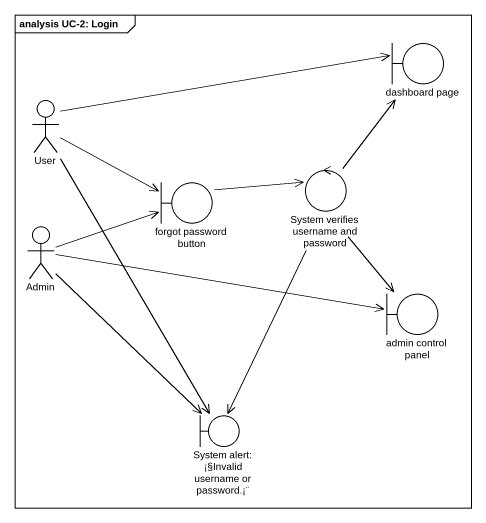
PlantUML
@startuml
mainframe analysis UC-2: Login
boundary "dashboard page" as dashboard_page
actor User
boundary "forgot password button" as forgot_password_button
control "System verifies username and password" as System_verifies_username
actor Admin
boundary "admin control panel" as admin_control_panel
boundary "System alert: ¡§Invalid username or password.¡¨" as System_alert_Invalid
User -right-> dashboard_page
User -right-> forgot_password_button
User --> System_alert_Invalid
forgot_password_button -right-> System_verifies_username
System_verifies_username -up-> dashboard_page
System_verifies_username --> admin_control_panel
System_verifies_username --> System_alert_Invalid
Admin -right-> forgot_password_button
Admin -right-> admin_control_panel
Admin --> System_alert_Invalid
@enduml
